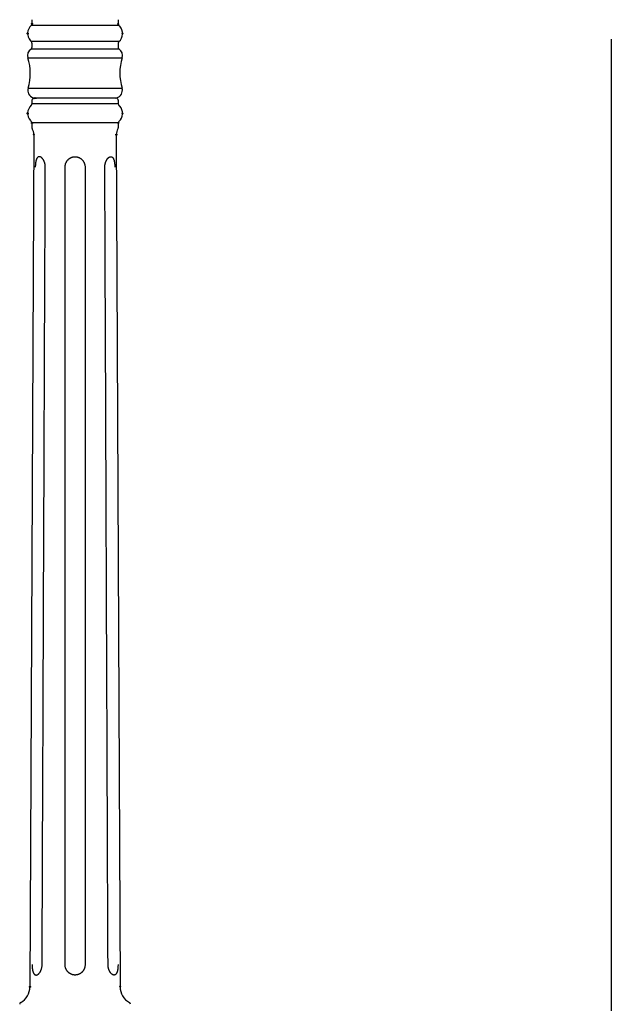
# Model space of a CAD drawing. Extents: x 0 to 104, y 0 to 335.
# Drawn here: x 35.8 to 94.4, y 84.4 to 181.8 of the extents above; entities that cross this region are included whole.
import ezdxf

# ---------------------------------------------------------------- set-up
doc = ezdxf.new("R2010")
doc.units = 0
doc.layers.add('LIVELLO_1', color=160, linetype='Continuous')

# ---------------------------------------------------------------- blocks, each defined once
blk = doc.blocks.new('AI9-BLK1')
at = {"layer": 'LIVELLO_1', "color": 7}
for p, q in [((-6.239, 13.704), (-14.908, 13.704)), ((-14.844, 14.266), (-14.844, 13.849)), ((-6.305, 14.266), (-6.305, 13.849)), ((-6.239, 12.094), (-14.908, 12.094)), ((-14.844, 11.952), (-14.844, 11.515)), ((-6.305, 11.952), (-6.305, 11.515)), ((42.505, 12.353), (42.502, -152.271)), ((-6.22, 11.356), (-14.932, 11.356)), ((-15.241, 10.48), (-5.904, 10.48)), ((-15.225, 7.499), (-5.925, 7.499)), ((-14.844, 6.296), (-14.844, 5.941)), ((-6.305, 5.941), (-14.844, 5.941)), ((-14.653, 6.49), (-14.398, 6.509)), ((-6.601, 6.509), (-14.544, 6.509)), ((-6.752, 6.509), (-14.398, 6.509)), ((-6.496, 6.49), (-6.752, 6.509)), ((-6.305, 6.296), (-6.305, 5.941)), ((-14.844, 4.045), (-14.844, 3.557)), ((-6.305, 4.045), (-14.844, 4.045)), ((-6.305, 4.045), (-6.305, 3.557)), ((-14.653, 2.898), (-15.037, -81.427)), ((-6.496, 2.898), (-6.113, -81.427))]:
    blk.add_line(p, q, dxfattribs=at)
for centre, radius in [((-6.303, 13.849), 0.0594), ((-5.878, 4.992), 0.0581), ((-14.844, 4.045), 0.0582), ((-6.114, -81.388), 0.0589)]:
    blk.add_circle(centre, radius, dxfattribs=at)
for centre, major_axis, ratio in [((-14.844, 13.849), (0.0003, -0.0594), 0.979694), ((-15.27, 12.902), (0.0602, 0), 0.98788), ((-5.878, 12.902), (0.0004, -0.0594), 0.978235), ((-14.653, 6.49), (0.0602, 0), 0.987208), ((-14.546, 6.509), (0.0593, 0), 0.946701), ((-15.27, 4.994), (0.0602, 0), 0.984347), ((-6.303, 4.045), (0.0594, 0), 0.974262), ((-14.653, 2.903), (0.0602, 0), 0.987208), ((-6.495, 2.898), (0.059, 0), 0.981049), ((-15.035, -81.427), (-0.0016, -0.061), 0.974261)]:
    blk.add_ellipse(centre, major_axis=major_axis, ratio=ratio, dxfattribs=at)
for points, knots in [([(-14.908, 13.704), (-15.355, 13.309), (-15.394, 12.63), (-14.998, 12.186), (-14.969, 12.154), (-14.94, 12.122), (-14.908, 12.094)], [0, 0, 0, 0, 1, 1, 1, 2, 2, 2, 2]), ([(-6.239, 12.094), (-5.794, 12.491), (-5.755, 13.175), (-6.149, 13.616), (-6.178, 13.648), (-6.208, 13.677), (-6.239, 13.704)], [0, 0, 0, 0, 1, 1, 1, 2, 2, 2, 2]), ([(-15.225, 7.499), (-15.347, 7.096), (-15.121, 6.668), (-14.717, 6.543), (-14.66, 6.525), (-14.605, 6.512), (-14.544, 6.509)], [0, 0, 0, 0, 1, 1, 1, 2, 2, 2, 2]), ([(-6.601, 6.509), (-6.182, 6.539), (-5.863, 6.905), (-5.892, 7.326), (-5.897, 7.385), (-5.909, 7.443), (-5.925, 7.499)], [0, 0, 0, 0, 1, 1, 1, 2, 2, 2, 2]), ([(-14.908, 5.798), (-15.354, 5.402), (-15.394, 4.723), (-14.998, 4.278), (-14.969, 4.244), (-14.94, 4.215), (-14.908, 4.187)], [0, 0, 0, 0, 1, 1, 1, 2, 2, 2, 2]), ([(-6.239, 4.187), (-5.794, 4.583), (-5.755, 5.264), (-6.149, 5.71), (-6.178, 5.74), (-6.208, 5.771), (-6.239, 5.798)], [0, 0, 0, 0, 1, 1, 1, 2, 2, 2, 2]), ([(-13.52, -0.33), (-13.52, -0.295), (-13.52, -0.253), (-13.525, -0.216), (-13.527, -0.181), (-13.528, -0.145), (-13.536, -0.11), (-13.539, -0.084), (-13.545, -0.055), (-13.548, -0.028), (-13.555, -0.004), (-13.561, 0.022), (-13.564, 0.049), (-13.571, 0.063), (-13.576, 0.083), (-13.58, 0.102), (-13.588, 0.12), (-13.591, 0.137), (-13.597, 0.155), (-13.605, 0.173), (-13.611, 0.192), (-13.617, 0.209), (-13.624, 0.229), (-13.63, 0.245), (-13.638, 0.262), (-13.647, 0.278), (-13.655, 0.298), (-13.663, 0.312), (-13.669, 0.33), (-13.68, 0.344), (-13.688, 0.362), (-13.696, 0.376), (-13.706, 0.391), (-13.714, 0.405), (-13.724, 0.42), (-13.732, 0.436), (-13.742, 0.449), (-13.752, 0.46), (-13.76, 0.474), (-13.77, 0.484), (-13.778, 0.498), (-13.787, 0.513), (-13.798, 0.519), (-13.806, 0.532), (-13.816, 0.543), (-13.824, 0.553), (-13.834, 0.563), (-13.844, 0.572), (-13.852, 0.58), (-13.862, 0.59), (-13.868, 0.598), (-13.88, 0.604), (-13.889, 0.614), (-13.898, 0.619), (-13.908, 0.63), (-13.917, 0.636), (-13.925, 0.641), (-13.936, 0.648), (-13.942, 0.654), (-13.952, 0.66), (-13.961, 0.665), (-13.97, 0.67), (-13.978, 0.675), (-13.989, 0.676), (-13.997, 0.683), (-14.005, 0.686), (-14.014, 0.689), (-14.025, 0.692), (-14.033, 0.694), (-14.041, 0.699), (-14.049, 0.702), (-14.059, 0.702), (-14.064, 0.705), (-14.074, 0.707), (-14.084, 0.707), (-14.091, 0.709), (-14.099, 0.712), (-14.107, 0.712), (-14.116, 0.712), (-14.116, 0.712), (-14.14, 0.712), (-14.14, 0.712), (-14.146, 0.709), (-14.154, 0.707), (-14.163, 0.705), (-14.169, 0.702), (-14.177, 0.702), (-14.185, 0.699), (-14.193, 0.694), (-14.201, 0.692), (-14.209, 0.689), (-14.215, 0.686), (-14.225, 0.683), (-14.23, 0.676), (-14.237, 0.675), (-14.243, 0.67), (-14.251, 0.665), (-14.258, 0.66), (-14.268, 0.654), (-14.271, 0.648), (-14.279, 0.641), (-14.286, 0.636), (-14.291, 0.63), (-14.299, 0.619), (-14.306, 0.614), (-14.312, 0.604), (-14.317, 0.598), (-14.327, 0.59), (-14.331, 0.585), (-14.336, 0.572), (-14.343, 0.563), (-14.35, 0.553), (-14.355, 0.543), (-14.361, 0.532), (-14.367, 0.519), (-14.373, 0.513), (-14.378, 0.498), (-14.384, 0.484), (-14.389, 0.471), (-14.394, 0.46), (-14.398, 0.449), (-14.406, 0.436), (-14.409, 0.42), (-14.416, 0.405), (-14.421, 0.391), (-14.424, 0.376), (-14.425, 0.362), (-14.434, 0.344), (-14.439, 0.33), (-14.442, 0.312), (-14.445, 0.295), (-14.45, 0.278), (-14.452, 0.262), (-14.457, 0.245), (-14.46, 0.227), (-14.463, 0.208), (-14.469, 0.192), (-14.47, 0.173), (-14.472, 0.155), (-14.477, 0.137), (-14.478, 0.12), (-14.482, 0.102), (-14.485, 0.083), (-14.485, 0.063), (-14.486, 0.049), (-14.488, 0.022), (-14.493, -0.004), (-14.496, -0.028), (-14.498, -0.06), (-14.499, -0.084), (-14.502, -0.11), (-14.503, -0.145), (-14.508, -0.181), (-14.508, -0.216), (-14.508, -0.253), (-14.508, -0.295), (-14.51, -0.33)], [0, 0, 0, 0, 1, 1, 1, 2, 2, 2, 3, 3, 3, 4, 4, 4, 5, 5, 5, 6, 6, 6, 7, 7, 7, 8, 8, 8, 9, 9, 9, 10, 10, 10, 11, 11, 11, 12, 12, 12, 13, 13, 13, 14, 14, 14, 15, 15, 15, 16, 16, 16, 17, 17, 17, 18, 18, 18, 19, 19, 19, 20, 20, 20, 21, 21, 21, 22, 22, 22, 23, 23, 23, 24, 24, 24, 25, 25, 25, 26, 26, 26, 27, 27, 27, 28, 28, 28, 29, 29, 29, 30, 30, 30, 31, 31, 31, 32, 32, 32, 33, 33, 33, 34, 34, 34, 35, 35, 35, 36, 36, 36, 37, 37, 37, 38, 38, 38, 39, 39, 39, 40, 40, 40, 41, 41, 41, 42, 42, 42, 43, 43, 43, 44, 44, 44, 45, 45, 45, 46, 46, 46, 47, 47, 47, 48, 48, 48, 49, 49, 49, 50, 50, 50, 51, 51, 51, 52, 52, 52, 52]), ([(-11.563, -0.33), (-11.563, -0.295), (-11.563, -0.258), (-11.558, -0.222), (-11.554, -0.19), (-11.551, -0.16), (-11.543, -0.124), (-11.538, -0.1), (-11.533, -0.075), (-11.525, -0.049), (-11.518, -0.027), (-11.51, -0.001), (-11.505, 0.022), (-11.499, 0.041), (-11.492, 0.059), (-11.487, 0.073), (-11.479, 0.091), (-11.472, 0.108), (-11.464, 0.124), (-11.458, 0.139), (-11.447, 0.158), (-11.438, 0.177), (-11.433, 0.192), (-11.42, 0.209), (-11.408, 0.227), (-11.4, 0.243), (-11.392, 0.258), (-11.382, 0.275), (-11.37, 0.29), (-11.359, 0.307), (-11.345, 0.32), (-11.333, 0.336), (-11.325, 0.351), (-11.311, 0.367), (-11.3, 0.379), (-11.287, 0.394), (-11.272, 0.408), (-11.262, 0.42), (-11.247, 0.436), (-11.234, 0.445), (-11.221, 0.46), (-11.207, 0.469), (-11.191, 0.484), (-11.178, 0.495), (-11.165, 0.505), (-11.152, 0.516), (-11.137, 0.527), (-11.126, 0.535), (-11.109, 0.546), (-11.094, 0.556), (-11.081, 0.566), (-11.066, 0.575), (-11.052, 0.585), (-11.037, 0.59), (-11.022, 0.598), (-11.009, 0.604), (-10.992, 0.611), (-10.98, 0.619), (-10.964, 0.625), (-10.95, 0.635), (-10.935, 0.638), (-10.92, 0.644), (-10.909, 0.651), (-10.894, 0.656), (-10.881, 0.66), (-10.865, 0.662), (-10.853, 0.669), (-10.834, 0.675), (-10.813, 0.678), (-10.793, 0.683), (-10.776, 0.688), (-10.754, 0.692), (-10.736, 0.694), (-10.71, 0.702), (-10.685, 0.705), (-10.658, 0.707), (-10.63, 0.712), (-10.601, 0.712), (-10.575, 0.712)], [0, 0, 0, 0, 1, 1, 1, 2, 2, 2, 3, 3, 3, 4, 4, 4, 5, 5, 5, 6, 6, 6, 7, 7, 7, 8, 8, 8, 9, 9, 9, 10, 10, 10, 11, 11, 11, 12, 12, 12, 13, 13, 13, 14, 14, 14, 15, 15, 15, 16, 16, 16, 17, 17, 17, 18, 18, 18, 19, 19, 19, 20, 20, 20, 21, 21, 21, 22, 22, 22, 23, 23, 23, 24, 24, 24, 25, 25, 25, 26, 26, 26, 26]), ([(-10.575, 0.712), (-10.547, 0.712), (-10.517, 0.712), (-10.491, 0.707), (-10.465, 0.705), (-10.439, 0.702), (-10.412, 0.694), (-10.394, 0.692), (-10.374, 0.688), (-10.356, 0.683), (-10.335, 0.678), (-10.315, 0.675), (-10.297, 0.669), (-10.284, 0.665), (-10.269, 0.66), (-10.256, 0.656), (-10.241, 0.651), (-10.228, 0.644), (-10.213, 0.638), (-10.2, 0.635), (-10.185, 0.625), (-10.169, 0.619), (-10.156, 0.614), (-10.141, 0.606), (-10.128, 0.599), (-10.113, 0.59), (-10.098, 0.585), (-10.086, 0.575), (-10.069, 0.566), (-10.056, 0.556), (-10.041, 0.546), (-10.028, 0.538), (-10.012, 0.529), (-9.998, 0.518), (-9.985, 0.508), (-9.97, 0.497), (-9.957, 0.484), (-9.942, 0.471), (-9.927, 0.46), (-9.918, 0.449), (-9.903, 0.436), (-9.888, 0.42), (-9.878, 0.408), (-9.862, 0.394), (-9.852, 0.379), (-9.837, 0.367), (-9.827, 0.351), (-9.816, 0.336), (-9.802, 0.32), (-9.789, 0.307), (-9.778, 0.291), (-9.769, 0.275), (-9.758, 0.261), (-9.747, 0.243), (-9.74, 0.227), (-9.728, 0.209), (-9.717, 0.192), (-9.712, 0.177), (-9.699, 0.158), (-9.694, 0.139), (-9.686, 0.124), (-9.68, 0.108), (-9.669, 0.091), (-9.663, 0.073), (-9.656, 0.059), (-9.65, 0.041), (-9.645, 0.022), (-9.636, -0.001), (-9.63, -0.027), (-9.623, -0.049), (-9.617, -0.075), (-9.609, -0.099), (-9.606, -0.124), (-9.597, -0.155), (-9.595, -0.19), (-9.59, -0.222), (-9.587, -0.258), (-9.587, -0.295), (-9.587, -0.33)], [0, 0, 0, 0, 1, 1, 1, 2, 2, 2, 3, 3, 3, 4, 4, 4, 5, 5, 5, 6, 6, 6, 7, 7, 7, 8, 8, 8, 9, 9, 9, 10, 10, 10, 11, 11, 11, 12, 12, 12, 13, 13, 13, 14, 14, 14, 15, 15, 15, 16, 16, 16, 17, 17, 17, 18, 18, 18, 19, 19, 19, 20, 20, 20, 21, 21, 21, 22, 22, 22, 23, 23, 23, 24, 24, 24, 25, 25, 25, 26, 26, 26, 26]), ([(-7.628, -0.33), (-7.628, -0.295), (-7.628, -0.253), (-7.625, -0.213), (-7.623, -0.181), (-7.619, -0.145), (-7.613, -0.108), (-7.61, -0.084), (-7.605, -0.054), (-7.599, -0.028), (-7.595, -0.004), (-7.587, 0.022), (-7.583, 0.049), (-7.577, 0.066), (-7.574, 0.088), (-7.567, 0.104), (-7.563, 0.121), (-7.558, 0.139), (-7.551, 0.155), (-7.542, 0.173), (-7.538, 0.192), (-7.533, 0.209), (-7.525, 0.229), (-7.517, 0.246), (-7.508, 0.262), (-7.502, 0.28), (-7.493, 0.298), (-7.487, 0.312), (-7.477, 0.33), (-7.467, 0.344), (-7.461, 0.362), (-7.451, 0.376), (-7.442, 0.391), (-7.434, 0.405), (-7.424, 0.42), (-7.418, 0.436), (-7.406, 0.449), (-7.4, 0.46), (-7.388, 0.474), (-7.382, 0.484), (-7.37, 0.498), (-7.36, 0.513), (-7.352, 0.519), (-7.342, 0.532), (-7.334, 0.543), (-7.326, 0.553), (-7.316, 0.563), (-7.306, 0.572), (-7.298, 0.58), (-7.286, 0.59), (-7.28, 0.598), (-7.268, 0.604), (-7.26, 0.614), (-7.25, 0.619), (-7.24, 0.63), (-7.233, 0.635), (-7.224, 0.641), (-7.216, 0.648), (-7.208, 0.654), (-7.196, 0.66), (-7.188, 0.665), (-7.178, 0.67), (-7.171, 0.675), (-7.161, 0.676), (-7.152, 0.68), (-7.144, 0.686), (-7.133, 0.689), (-7.127, 0.692), (-7.117, 0.694), (-7.109, 0.699), (-7.102, 0.702), (-7.091, 0.702), (-7.084, 0.705), (-7.076, 0.707), (-7.067, 0.707), (-7.059, 0.709), (-7.051, 0.712), (-7.043, 0.712), (-7.034, 0.712), (-7.034, 0.712), (-7.01, 0.712), (-7.01, 0.712), (-7, 0.709), (-6.994, 0.707), (-6.985, 0.705), (-6.979, 0.702), (-6.969, 0.702), (-6.962, 0.699), (-6.954, 0.694), (-6.946, 0.692), (-6.94, 0.689), (-6.933, 0.686), (-6.924, 0.683), (-6.918, 0.676), (-6.91, 0.675), (-6.904, 0.67), (-6.895, 0.665), (-6.89, 0.66), (-6.88, 0.654), (-6.876, 0.648), (-6.871, 0.641), (-6.862, 0.635), (-6.855, 0.63), (-6.849, 0.619), (-6.843, 0.614), (-6.835, 0.604), (-6.831, 0.598), (-6.824, 0.59), (-6.818, 0.58), (-6.813, 0.572), (-6.805, 0.563), (-6.8, 0.553), (-6.794, 0.543), (-6.786, 0.532), (-6.783, 0.519), (-6.777, 0.513), (-6.77, 0.498), (-6.766, 0.484), (-6.76, 0.471), (-6.754, 0.46), (-6.75, 0.449), (-6.744, 0.436), (-6.741, 0.42), (-6.734, 0.405), (-6.727, 0.391), (-6.726, 0.376), (-6.719, 0.362), (-6.714, 0.344), (-6.711, 0.33), (-6.708, 0.312), (-6.705, 0.295), (-6.7, 0.278), (-6.697, 0.261), (-6.693, 0.245), (-6.689, 0.227), (-6.686, 0.208), (-6.681, 0.19), (-6.678, 0.173), (-6.675, 0.155), (-6.673, 0.137), (-6.672, 0.12), (-6.668, 0.102), (-6.664, 0.083), (-6.664, 0.063), (-6.66, 0.046), (-6.66, 0.022), (-6.656, -0.004), (-6.652, -0.028), (-6.65, -0.06), (-6.65, -0.084), (-6.647, -0.11), (-6.645, -0.145), (-6.644, -0.181), (-6.644, -0.216), (-6.644, -0.253), (-6.642, -0.295), (-6.637, -0.33)], [0, 0, 0, 0, 1, 1, 1, 2, 2, 2, 3, 3, 3, 4, 4, 4, 5, 5, 5, 6, 6, 6, 7, 7, 7, 8, 8, 8, 9, 9, 9, 10, 10, 10, 11, 11, 11, 12, 12, 12, 13, 13, 13, 14, 14, 14, 15, 15, 15, 16, 16, 16, 17, 17, 17, 18, 18, 18, 19, 19, 19, 20, 20, 20, 21, 21, 21, 22, 22, 22, 23, 23, 23, 24, 24, 24, 25, 25, 25, 26, 26, 26, 27, 27, 27, 28, 28, 28, 29, 29, 29, 30, 30, 30, 31, 31, 31, 32, 32, 32, 33, 33, 33, 34, 34, 34, 35, 35, 35, 36, 36, 36, 37, 37, 37, 38, 38, 38, 39, 39, 39, 40, 40, 40, 41, 41, 41, 42, 42, 42, 43, 43, 43, 44, 44, 44, 45, 45, 45, 46, 46, 46, 47, 47, 47, 48, 48, 48, 49, 49, 49, 50, 50, 50, 51, 51, 51, 52, 52, 52, 52]), ([(-13.836, -79.213), (-13.783, -66.065), (-13.732, -52.919), (-13.678, -39.773), (-13.627, -26.623), (-13.572, -13.478), (-13.52, -0.33)], [0, 0, 0, 0, 1, 1, 1, 2, 2, 2, 2]), ([(-11.566, -79.213), (-11.566, -79.213), (-11.566, -39.773), (-11.566, -39.773), (-11.564, -26.623), (-11.564, -13.478), (-11.563, -0.33)], [0, 0, 0, 0, 1, 1, 1, 2, 2, 2, 2]), ([(-9.587, -0.33), (-9.585, -13.478), (-9.585, -26.623), (-9.585, -39.773), (-9.585, -52.919), (-9.585, -66.065), (-9.581, -79.213)], [0, 0, 0, 0, 1, 1, 1, 2, 2, 2, 2]), ([(-7.313, -79.213), (-7.367, -66.065), (-7.418, -52.919), (-7.472, -39.773), (-7.523, -26.623), (-7.577, -13.478), (-7.628, -0.33)], [0, 0, 0, 0, 1, 1, 1, 2, 2, 2, 2]), ([(-14.828, -79.213), (-14.828, -79.252), (-14.828, -79.291), (-14.825, -79.327), (-14.825, -79.366), (-14.825, -79.401), (-14.823, -79.435), (-14.82, -79.46), (-14.819, -79.488), (-14.815, -79.517), (-14.815, -79.542), (-14.812, -79.568), (-14.809, -79.594), (-14.805, -79.611), (-14.803, -79.629), (-14.8, -79.65), (-14.8, -79.667), (-14.797, -79.684), (-14.794, -79.703), (-14.792, -79.721), (-14.787, -79.74), (-14.786, -79.757), (-14.784, -79.777), (-14.779, -79.793), (-14.776, -79.81), (-14.771, -79.823), (-14.767, -79.842), (-14.762, -79.857), (-14.758, -79.876), (-14.753, -79.891), (-14.75, -79.907), (-14.743, -79.921), (-14.739, -79.936), (-14.734, -79.947), (-14.733, -79.961), (-14.725, -79.978), (-14.722, -79.993), (-14.715, -80.005), (-14.71, -80.016), (-14.705, -80.029), (-14.698, -80.043), (-14.693, -80.053), (-14.689, -80.066), (-14.681, -80.075), (-14.676, -80.086), (-14.669, -80.095), (-14.665, -80.104), (-14.659, -80.114), (-14.651, -80.124), (-14.644, -80.133), (-14.64, -80.141), (-14.634, -80.147), (-14.626, -80.156), (-14.62, -80.165), (-14.613, -80.173), (-14.605, -80.176), (-14.599, -80.185), (-14.592, -80.193), (-14.585, -80.196), (-14.579, -80.2), (-14.572, -80.21), (-14.567, -80.213), (-14.559, -80.218), (-14.551, -80.223), (-14.543, -80.228), (-14.534, -80.231), (-14.526, -80.232), (-14.521, -80.237), (-14.513, -80.241), (-14.503, -80.241), (-14.496, -80.246), (-14.488, -80.246), (-14.482, -80.25), (-14.472, -80.25), (-14.463, -80.253), (-14.457, -80.253), (-14.45, -80.253), (-14.442, -80.257), (-14.434, -80.257), (-14.424, -80.257), (-14.417, -80.253), (-14.408, -80.253), (-14.398, -80.253), (-14.391, -80.25), (-14.381, -80.25), (-14.373, -80.246), (-14.367, -80.246), (-14.355, -80.241), (-14.348, -80.241), (-14.34, -80.237), (-14.331, -80.232), (-14.322, -80.231), (-14.312, -80.225), (-14.303, -80.223), (-14.294, -80.217), (-14.286, -80.213), (-14.276, -80.208), (-14.268, -80.2), (-14.258, -80.196), (-14.251, -80.193), (-14.24, -80.185), (-14.232, -80.176), (-14.222, -80.17), (-14.214, -80.162), (-14.204, -80.156), (-14.194, -80.147), (-14.185, -80.141), (-14.176, -80.133), (-14.168, -80.124), (-14.16, -80.114), (-14.149, -80.104), (-14.14, -80.091), (-14.132, -80.083), (-14.118, -80.075), (-14.113, -80.063), (-14.102, -80.051), (-14.094, -80.037), (-14.084, -80.029), (-14.077, -80.014), (-14.064, -80.001), (-14.059, -79.99), (-14.049, -79.978), (-14.041, -79.961), (-14.031, -79.947), (-14.023, -79.932), (-14.014, -79.921), (-14.005, -79.907), (-13.997, -79.891), (-13.989, -79.876), (-13.982, -79.857), (-13.972, -79.842), (-13.966, -79.823), (-13.959, -79.809), (-13.95, -79.793), (-13.942, -79.777), (-13.936, -79.757), (-13.928, -79.74), (-13.925, -79.721), (-13.917, -79.703), (-13.909, -79.684), (-13.906, -79.667), (-13.898, -79.65), (-13.895, -79.629), (-13.89, -79.611), (-13.883, -79.594), (-13.878, -79.568), (-13.873, -79.542), (-13.865, -79.517), (-13.862, -79.488), (-13.857, -79.46), (-13.852, -79.435), (-13.847, -79.401), (-13.844, -79.366), (-13.842, -79.332), (-13.836, -79.291), (-13.836, -79.252), (-13.836, -79.213)], [0, 0, 0, 0, 1, 1, 1, 2, 2, 2, 3, 3, 3, 4, 4, 4, 5, 5, 5, 6, 6, 6, 7, 7, 7, 8, 8, 8, 9, 9, 9, 10, 10, 10, 11, 11, 11, 12, 12, 12, 13, 13, 13, 14, 14, 14, 15, 15, 15, 16, 16, 16, 17, 17, 17, 18, 18, 18, 19, 19, 19, 20, 20, 20, 21, 21, 21, 22, 22, 22, 23, 23, 23, 24, 24, 24, 25, 25, 25, 26, 26, 26, 27, 27, 27, 28, 28, 28, 29, 29, 29, 30, 30, 30, 31, 31, 31, 32, 32, 32, 33, 33, 33, 34, 34, 34, 35, 35, 35, 36, 36, 36, 37, 37, 37, 38, 38, 38, 39, 39, 39, 40, 40, 40, 41, 41, 41, 42, 42, 42, 43, 43, 43, 44, 44, 44, 45, 45, 45, 46, 46, 46, 47, 47, 47, 48, 48, 48, 49, 49, 49, 50, 50, 50, 51, 51, 51, 52, 52, 52, 52]), ([(-10.575, -80.257), (-10.601, -80.253), (-10.63, -80.253), (-10.658, -80.25), (-10.685, -80.25), (-10.71, -80.246), (-10.738, -80.241), (-10.757, -80.237), (-10.78, -80.231), (-10.798, -80.228), (-10.818, -80.223), (-10.838, -80.217), (-10.856, -80.213), (-10.87, -80.208), (-10.884, -80.2), (-10.9, -80.199), (-10.91, -80.193), (-10.926, -80.186), (-10.938, -80.185), (-10.953, -80.176), (-10.967, -80.167), (-10.983, -80.162), (-10.997, -80.156), (-11.011, -80.151), (-11.025, -80.141), (-11.04, -80.133), (-11.055, -80.125), (-11.069, -80.117), (-11.085, -80.107), (-11.099, -80.101), (-11.113, -80.09), (-11.127, -80.08), (-11.14, -80.072), (-11.155, -80.059), (-11.166, -80.051), (-11.182, -80.037), (-11.196, -80.029), (-11.207, -80.016), (-11.221, -80.005), (-11.235, -79.993), (-11.249, -79.978), (-11.262, -79.966), (-11.273, -79.953), (-11.287, -79.942), (-11.3, -79.926), (-11.311, -79.912), (-11.325, -79.896), (-11.336, -79.884), (-11.347, -79.868), (-11.359, -79.854), (-11.37, -79.839), (-11.382, -79.82), (-11.392, -79.806), (-11.402, -79.788), (-11.414, -79.777), (-11.423, -79.757), (-11.433, -79.74), (-11.443, -79.721), (-11.449, -79.706), (-11.459, -79.687), (-11.467, -79.669), (-11.474, -79.655), (-11.482, -79.637), (-11.491, -79.621), (-11.497, -79.603), (-11.502, -79.584), (-11.507, -79.568), (-11.515, -79.546), (-11.523, -79.522), (-11.528, -79.494), (-11.536, -79.47), (-11.541, -79.446), (-11.548, -79.419), (-11.554, -79.388), (-11.558, -79.352), (-11.563, -79.323), (-11.566, -79.286), (-11.566, -79.25), (-11.566, -79.213)], [0, 0, 0, 0, 1, 1, 1, 2, 2, 2, 3, 3, 3, 4, 4, 4, 5, 5, 5, 6, 6, 6, 7, 7, 7, 8, 8, 8, 9, 9, 9, 10, 10, 10, 11, 11, 11, 12, 12, 12, 13, 13, 13, 14, 14, 14, 15, 15, 15, 16, 16, 16, 17, 17, 17, 18, 18, 18, 19, 19, 19, 20, 20, 20, 21, 21, 21, 22, 22, 22, 23, 23, 23, 24, 24, 24, 25, 25, 25, 26, 26, 26, 26]), ([(-9.581, -79.213), (-9.585, -79.25), (-9.585, -79.286), (-9.587, -79.323), (-9.59, -79.355), (-9.595, -79.388), (-9.603, -79.422), (-9.606, -79.446), (-9.612, -79.47), (-9.62, -79.499), (-9.625, -79.522), (-9.635, -79.546), (-9.642, -79.57), (-9.648, -79.589), (-9.653, -79.603), (-9.661, -79.621), (-9.667, -79.64), (-9.676, -79.655), (-9.681, -79.672), (-9.691, -79.687), (-9.699, -79.706), (-9.708, -79.725), (-9.717, -79.743), (-9.727, -79.757), (-9.736, -79.777), (-9.747, -79.791), (-9.758, -79.806), (-9.769, -79.823), (-9.778, -79.839), (-9.789, -79.854), (-9.802, -79.868), (-9.814, -79.884), (-9.827, -79.899), (-9.837, -79.912), (-9.85, -79.926), (-9.862, -79.942), (-9.876, -79.957), (-9.888, -79.966), (-9.903, -79.982), (-9.913, -79.993), (-9.927, -80.005), (-9.94, -80.016), (-9.952, -80.029), (-9.968, -80.037), (-9.984, -80.051), (-9.996, -80.059), (-10.011, -80.072), (-10.023, -80.08), (-10.037, -80.09), (-10.051, -80.101), (-10.065, -80.107), (-10.078, -80.117), (-10.095, -80.125), (-10.11, -80.133), (-10.123, -80.141), (-10.138, -80.151), (-10.153, -80.156), (-10.167, -80.162), (-10.182, -80.167), (-10.195, -80.176), (-10.21, -80.185), (-10.223, -80.186), (-10.236, -80.193), (-10.251, -80.199), (-10.266, -80.2), (-10.279, -80.208), (-10.294, -80.213), (-10.312, -80.217), (-10.33, -80.223), (-10.351, -80.228), (-10.37, -80.231), (-10.393, -80.237), (-10.411, -80.241), (-10.437, -80.246), (-10.463, -80.25), (-10.491, -80.25), (-10.517, -80.253), (-10.545, -80.253), (-10.575, -80.257)], [0, 0, 0, 0, 1, 1, 1, 2, 2, 2, 3, 3, 3, 4, 4, 4, 5, 5, 5, 6, 6, 6, 7, 7, 7, 8, 8, 8, 9, 9, 9, 10, 10, 10, 11, 11, 11, 12, 12, 12, 13, 13, 13, 14, 14, 14, 15, 15, 15, 16, 16, 16, 17, 17, 17, 18, 18, 18, 19, 19, 19, 20, 20, 20, 21, 21, 21, 22, 22, 22, 23, 23, 23, 24, 24, 24, 25, 25, 25, 26, 26, 26, 26]), ([(-6.319, -79.213), (-6.319, -79.252), (-6.319, -79.291), (-6.32, -79.327), (-6.325, -79.366), (-6.325, -79.398), (-6.328, -79.435), (-6.328, -79.46), (-6.33, -79.488), (-6.333, -79.517), (-6.335, -79.542), (-6.336, -79.568), (-6.339, -79.594), (-6.343, -79.611), (-6.344, -79.629), (-6.346, -79.65), (-6.347, -79.667), (-6.353, -79.684), (-6.356, -79.703), (-6.356, -79.721), (-6.361, -79.74), (-6.363, -79.754), (-6.366, -79.774), (-6.371, -79.791), (-6.374, -79.806), (-6.377, -79.823), (-6.38, -79.842), (-6.386, -79.857), (-6.391, -79.871), (-6.396, -79.891), (-6.4, -79.907), (-6.402, -79.921), (-6.408, -79.932), (-6.415, -79.947), (-6.418, -79.961), (-6.424, -79.978), (-6.427, -79.993), (-6.433, -80.001), (-6.438, -80.016), (-6.443, -80.029), (-6.451, -80.037), (-6.455, -80.051), (-6.461, -80.066), (-6.466, -80.075), (-6.471, -80.083), (-6.479, -80.091), (-6.482, -80.104), (-6.491, -80.114), (-6.498, -80.124), (-6.502, -80.133), (-6.509, -80.141), (-6.515, -80.147), (-6.524, -80.156), (-6.529, -80.165), (-6.537, -80.17), (-6.543, -80.176), (-6.547, -80.185), (-6.554, -80.193), (-6.562, -80.196), (-6.57, -80.2), (-6.576, -80.21), (-6.584, -80.213), (-6.592, -80.217), (-6.599, -80.223), (-6.606, -80.228), (-6.614, -80.231), (-6.619, -80.232), (-6.628, -80.237), (-6.636, -80.241), (-6.644, -80.241), (-6.652, -80.246), (-6.66, -80.246), (-6.668, -80.25), (-6.675, -80.25), (-6.683, -80.253), (-6.693, -80.253), (-6.7, -80.253), (-6.708, -80.257), (-6.717, -80.257), (-6.726, -80.257), (-6.734, -80.253), (-6.741, -80.253), (-6.752, -80.253), (-6.758, -80.25), (-6.766, -80.25), (-6.777, -80.246), (-6.783, -80.246), (-6.794, -80.241), (-6.802, -80.241), (-6.81, -80.237), (-6.818, -80.232), (-6.826, -80.231), (-6.838, -80.225), (-6.844, -80.223), (-6.855, -80.217), (-6.862, -80.213), (-6.872, -80.208), (-6.88, -80.2), (-6.89, -80.196), (-6.9, -80.193), (-6.91, -80.185), (-6.918, -80.176), (-6.926, -80.17), (-6.935, -80.165), (-6.946, -80.156), (-6.953, -80.147), (-6.964, -80.141), (-6.971, -80.133), (-6.981, -80.124), (-6.99, -80.114), (-7, -80.104), (-7.009, -80.091), (-7.018, -80.083), (-7.026, -80.075), (-7.037, -80.066), (-7.045, -80.051), (-7.055, -80.037), (-7.064, -80.029), (-7.073, -80.014), (-7.083, -80.001), (-7.091, -79.993), (-7.099, -79.978), (-7.109, -79.961), (-7.117, -79.947), (-7.127, -79.932), (-7.133, -79.921), (-7.144, -79.907), (-7.15, -79.891), (-7.16, -79.876), (-7.168, -79.857), (-7.176, -79.842), (-7.181, -79.823), (-7.189, -79.809), (-7.197, -79.793), (-7.205, -79.777), (-7.212, -79.757), (-7.217, -79.74), (-7.225, -79.721), (-7.233, -79.703), (-7.238, -79.684), (-7.242, -79.667), (-7.25, -79.65), (-7.253, -79.629), (-7.258, -79.611), (-7.263, -79.594), (-7.269, -79.568), (-7.277, -79.542), (-7.282, -79.517), (-7.286, -79.488), (-7.291, -79.46), (-7.298, -79.435), (-7.301, -79.401), (-7.306, -79.366), (-7.309, -79.332), (-7.311, -79.291), (-7.313, -79.252), (-7.313, -79.213)], [0, 0, 0, 0, 1, 1, 1, 2, 2, 2, 3, 3, 3, 4, 4, 4, 5, 5, 5, 6, 6, 6, 7, 7, 7, 8, 8, 8, 9, 9, 9, 10, 10, 10, 11, 11, 11, 12, 12, 12, 13, 13, 13, 14, 14, 14, 15, 15, 15, 16, 16, 16, 17, 17, 17, 18, 18, 18, 19, 19, 19, 20, 20, 20, 21, 21, 21, 22, 22, 22, 23, 23, 23, 24, 24, 24, 25, 25, 25, 26, 26, 26, 27, 27, 27, 28, 28, 28, 29, 29, 29, 30, 30, 30, 31, 31, 31, 32, 32, 32, 33, 33, 33, 34, 34, 34, 35, 35, 35, 36, 36, 36, 37, 37, 37, 38, 38, 38, 39, 39, 39, 40, 40, 40, 41, 41, 41, 42, 42, 42, 43, 43, 43, 44, 44, 44, 45, 45, 45, 46, 46, 46, 47, 47, 47, 48, 48, 48, 49, 49, 49, 50, 50, 50, 51, 51, 51, 52, 52, 52, 52])]:
    blk.add_open_spline(points, degree=3, knots=knots, dxfattribs=at)
for points in [[(-14.908, 13.704), (-14.867, 13.739), (-14.844, 13.794), (-14.844, 13.849)], [(-6.305, 13.849), (-6.305, 13.794), (-6.28, 13.739), (-6.239, 13.704)], [(-14.844, 11.952), (-14.844, 12.004), (-14.867, 12.059), (-14.908, 12.094)], [(-6.239, 12.094), (-6.28, 12.059), (-6.305, 12.004), (-6.305, 11.952)], [(-14.932, 11.356), (-15.221, 11.168), (-15.351, 10.809), (-15.241, 10.48)], [(-14.932, 11.356), (-14.876, 11.393), (-14.844, 11.454), (-14.844, 11.515)], [(-6.305, 11.515), (-6.305, 11.454), (-6.27, 11.393), (-6.22, 11.356)], [(-5.904, 10.48), (-5.799, 10.809), (-5.927, 11.168), (-6.22, 11.356)], [(-15.225, 7.499), (-14.924, 8.469), (-14.932, 9.51), (-15.241, 10.48)], [(-5.904, 10.48), (-6.22, 9.51), (-6.226, 8.469), (-5.925, 7.499)], [(-14.908, 5.798), (-14.867, 5.833), (-14.844, 5.886), (-14.844, 5.941)], [(-14.653, 6.49), (-14.759, 6.49), (-14.844, 6.403), (-14.844, 6.296)], [(-6.305, 6.296), (-6.305, 6.403), (-6.391, 6.49), (-6.496, 6.49)], [(-6.305, 5.941), (-6.305, 5.886), (-6.28, 5.833), (-6.239, 5.798)], [(-14.844, 4.045), (-14.844, 4.102), (-14.867, 4.153), (-14.908, 4.187)], [(-6.239, 4.187), (-6.28, 4.153), (-6.305, 4.102), (-6.305, 4.045)], [(-14.844, 3.557), (-14.844, 3.522), (-14.833, 3.485), (-14.815, 3.455)], [(-14.653, 2.898), (-14.651, 3.097), (-14.709, 3.288), (-14.815, 3.455)], [(-6.335, 3.455), (-6.441, 3.288), (-6.498, 3.097), (-6.496, 2.898)], [(-6.335, 3.455), (-6.316, 3.485), (-6.305, 3.522), (-6.305, 3.557)], [(-15.956, -82.98), (-15.39, -82.669), (-15.039, -82.075), (-15.037, -81.427)], [(-6.113, -81.427), (-6.109, -82.075), (-5.758, -82.669), (-5.194, -82.98)], [(-15.956, -82.98), (-16.018, -83.019), (-16.056, -83.082), (-16.056, -83.152)], [(-5.094, -83.152), (-5.094, -83.082), (-5.132, -83.019), (-5.194, -82.98)]]:
    blk.add_open_spline(points, degree=3, dxfattribs=at)

msp = doc.modelspace()

# ---------------------------------------------------------------- block references
at = {"layer": 'LIVELLO_1', "color": 7}
msp.add_blockref('AI9-BLK1', (51.872975, 167.529137), dxfattribs=at)

doc.saveas('drawing.dxf')
